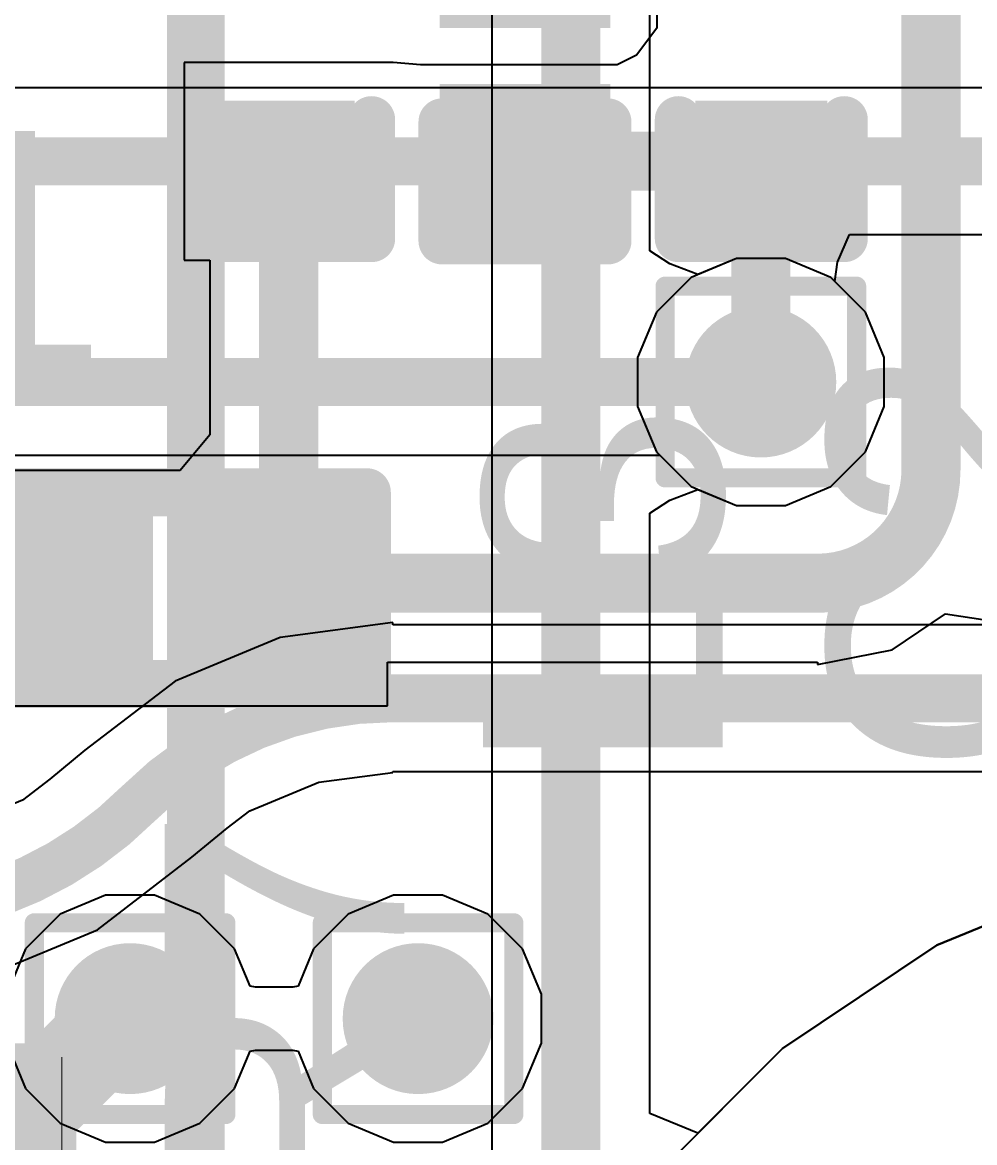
# Model space of a CAD drawing. Header units: inches. Extents: x -12 to 5355, y -7 to 5366.
# Drawn here: x 28.902 to 31.428, y 54.474 to 57.443 of the extents above; entities that cross this region are included whole.
import ezdxf

# ---------------------------------------------------------------- set-up
doc = ezdxf.new("R2010")
doc.units = ezdxf.units.IN
for name, color, linetype in [('BOTTOM LAYER', 5, 'Continuous'), ('Drill Drawing', 1, 'Continuous'), ('GROUND1', 16, 'Continuous'), ('GROUND2', 156, 'Continuous'), ('Multi-Layer', 9, 'Continuous'), ('POWER', 76, 'Continuous'), ('SIGNAL', 90, 'Continuous'), ('TOP LAYER', 1, 'Continuous'), ('Top Overlay', 2, 'Continuous'), ('Top Paste', 8, 'Continuous'), ('Top Solder', 216, 'Continuous'), ('Via Holes', 16, 'Continuous')]:
    doc.layers.add(name, color=color, linetype=linetype)
doc.styles.add('Arial', font='', dxfattribs={"height": 0.2})
doc.styles.get('Arial').set_extended_font_data('Arial')

# ---------------------------------------------------------------- blocks, each defined once
blk = doc.blocks.new('CAPC0603X03L_C_11')
at = {"layer": 'TOP LAYER'}
for points in [[(-0.42, -0.15), (-0.42, 0.15), (-0.15, 0.15), (-0.15, -0.15)], [(0.15, -0.15), (0.15, 0.15), (0.42, 0.15), (0.42, -0.15)]]:
    blk.add_hatch(color=1, dxfattribs=at).paths.add_polyline_path(points)
at = {"layer": 'Top Paste'}
for points in [[(-0.42, -0.15), (-0.42, 0.15), (-0.15, 0.15), (-0.15, -0.15)], [(0.15, -0.15), (0.15, 0.15), (0.42, 0.15), (0.42, -0.15)]]:
    blk.add_hatch(color=8, dxfattribs=at).paths.add_polyline_path(points)
at = {"layer": 'Top Solder'}
for points in [[(-0.4454, -0.1754), (-0.4454, 0.1754), (-0.1246, 0.1754), (-0.1246, -0.1754)], [(0.1246, -0.1754), (0.1246, 0.1754), (0.4454, 0.1754), (0.4454, -0.1754)]]:
    blk.add_hatch(color=216, dxfattribs=at).paths.add_polyline_path(points)
at = {"layer": 'Top Overlay'}
for points in [[(-0.175, 0.22, 0.125, 0.125, 0), (-0.49, 0.22, 0.125, 0.125, 0)], [(-0.49, -0.22, 0.125, 0.125, 0), (-0.49, 0.22, 0.125, 0.125, 0)], [(0.49, 0.22, 0.125, 0.125, 0), (0.175, 0.22, 0.125, 0.125, 0)], [(0.49, -0.22, 0.125, 0.125, 0), (0.49, 0.22, 0.125, 0.125, 0)], [(-0.175, -0.22, 0.125, 0.125, 0), (-0.49, -0.22, 0.125, 0.125, 0)], [(0.49, -0.22, 0.125, 0.125, 0), (0.175, -0.22, 0.125, 0.125, 0)]]:
    blk.add_lwpolyline(points, format="xyseb", dxfattribs=at)
for points in [[(-0.5212, 0.22, 0.0625, 0.0625, 1), (-0.4587, 0.22, 0.0625, 0.0625, 1)], [(-0.5212, 0.22, 0.0625, 0.0625, 1), (-0.4587, 0.22, 0.0625, 0.0625, 1)], [(-0.2063, 0.22, 0.0625, 0.0625, 1), (-0.1438, 0.22, 0.0625, 0.0625, 1)], [(0.1438, 0.22, 0.0625, 0.0625, 1), (0.2063, 0.22, 0.0625, 0.0625, 1)], [(0.4587, 0.22, 0.0625, 0.0625, 1), (0.5212, 0.22, 0.0625, 0.0625, 1)], [(0.4587, 0.22, 0.0625, 0.0625, 1), (0.5212, 0.22, 0.0625, 0.0625, 1)], [(-0.5212, -0.22, 0.0625, 0.0625, 1), (-0.4587, -0.22, 0.0625, 0.0625, 1)], [(-0.5212, -0.22, 0.0625, 0.0625, 1), (-0.4587, -0.22, 0.0625, 0.0625, 1)], [(-0.2063, -0.22, 0.0625, 0.0625, 1), (-0.1438, -0.22, 0.0625, 0.0625, 1)], [(0.1438, -0.22, 0.0625, 0.0625, 1), (0.2063, -0.22, 0.0625, 0.0625, 1)], [(0.4587, -0.22, 0.0625, 0.0625, 1), (0.5212, -0.22, 0.0625, 0.0625, 1)], [(0.4587, -0.22, 0.0625, 0.0625, 1), (0.5212, -0.22, 0.0625, 0.0625, 1)]]:
    blk.add_lwpolyline(points, format="xyseb", close=True, dxfattribs=at)
blk = doc.blocks.new('CAPC0603X03L_C_40')
at = {"layer": 'TOP LAYER'}
for points in [[(-0.42, -0.15), (-0.42, 0.15), (-0.15, 0.15), (-0.15, -0.15)], [(0.15, -0.15), (0.15, 0.15), (0.42, 0.15), (0.42, -0.15)]]:
    blk.add_hatch(color=1, dxfattribs=at).paths.add_polyline_path(points)
at = {"layer": 'Top Paste'}
for points in [[(-0.42, -0.15), (-0.42, 0.15), (-0.15, 0.15), (-0.15, -0.15)], [(0.15, -0.15), (0.15, 0.15), (0.42, 0.15), (0.42, -0.15)]]:
    blk.add_hatch(color=8, dxfattribs=at).paths.add_polyline_path(points)
at = {"layer": 'Top Solder'}
for points in [[(-0.4454, -0.1754), (-0.4454, 0.1754), (-0.1246, 0.1754), (-0.1246, -0.1754)], [(0.1246, -0.1754), (0.1246, 0.1754), (0.4454, 0.1754), (0.4454, -0.1754)]]:
    blk.add_hatch(color=216, dxfattribs=at).paths.add_polyline_path(points)
at = {"layer": 'Top Overlay'}
for points in [[(-0.175, 0.22, 0.125, 0.125, 0), (-0.49, 0.22, 0.125, 0.125, 0)], [(-0.49, -0.22, 0.125, 0.125, 0), (-0.49, 0.22, 0.125, 0.125, 0)], [(0.49, 0.22, 0.125, 0.125, 0), (0.175, 0.22, 0.125, 0.125, 0)], [(0.49, -0.22, 0.125, 0.125, 0), (0.49, 0.22, 0.125, 0.125, 0)], [(-0.175, -0.22, 0.125, 0.125, 0), (-0.49, -0.22, 0.125, 0.125, 0)], [(0.49, -0.22, 0.125, 0.125, 0), (0.175, -0.22, 0.125, 0.125, 0)]]:
    blk.add_lwpolyline(points, format="xyseb", dxfattribs=at)
for points in [[(-0.5212, 0.22, 0.0625, 0.0625, 1), (-0.4587, 0.22, 0.0625, 0.0625, 1)], [(-0.5212, 0.22, 0.0625, 0.0625, 1), (-0.4587, 0.22, 0.0625, 0.0625, 1)], [(-0.2063, 0.22, 0.0625, 0.0625, 1), (-0.1438, 0.22, 0.0625, 0.0625, 1)], [(0.1438, 0.22, 0.0625, 0.0625, 1), (0.2063, 0.22, 0.0625, 0.0625, 1)], [(0.4587, 0.22, 0.0625, 0.0625, 1), (0.5212, 0.22, 0.0625, 0.0625, 1)], [(0.4587, 0.22, 0.0625, 0.0625, 1), (0.5212, 0.22, 0.0625, 0.0625, 1)], [(-0.5212, -0.22, 0.0625, 0.0625, 1), (-0.4587, -0.22, 0.0625, 0.0625, 1)], [(-0.5212, -0.22, 0.0625, 0.0625, 1), (-0.4587, -0.22, 0.0625, 0.0625, 1)], [(-0.2063, -0.22, 0.0625, 0.0625, 1), (-0.1438, -0.22, 0.0625, 0.0625, 1)], [(0.1438, -0.22, 0.0625, 0.0625, 1), (0.2063, -0.22, 0.0625, 0.0625, 1)], [(0.4587, -0.22, 0.0625, 0.0625, 1), (0.5212, -0.22, 0.0625, 0.0625, 1)], [(0.4587, -0.22, 0.0625, 0.0625, 1), (0.5212, -0.22, 0.0625, 0.0625, 1)]]:
    blk.add_lwpolyline(points, format="xyseb", close=True, dxfattribs=at)
blk = doc.blocks.new('R___0402_103')
at = {"layer": 'TOP LAYER'}
for points in [[(-0.6985, -0.3175), (-0.6985, 0.3175), (-0.2413, 0.3175), (-0.2413, -0.3175)], [(0.2413, -0.3175), (0.2413, 0.3175), (0.6985, 0.3175), (0.6985, -0.3175)]]:
    blk.add_hatch(color=1, dxfattribs=at).paths.add_polyline_path(points)
at = {"layer": 'Top Paste'}
for points in [[(-0.6985, -0.3175), (-0.6985, 0.3175), (-0.2413, 0.3175), (-0.2413, -0.3175)], [(0.2413, -0.3175), (0.2413, 0.3175), (0.6985, 0.3175), (0.6985, -0.3175)]]:
    blk.add_hatch(color=8, dxfattribs=at).paths.add_polyline_path(points)
at = {"layer": 'Top Solder'}
for points in [[(-0.7535, -0.3725), (-0.7535, 0.3725), (-0.1863, 0.3725), (-0.1863, -0.3725)], [(0.1863, -0.3725), (0.1863, 0.3725), (0.7535, 0.3725), (0.7535, -0.3725)]]:
    blk.add_hatch(color=216, dxfattribs=at).paths.add_polyline_path(points)
at = {"layer": 'Top Overlay'}
for points in [[(-0.7874, 0.4064, 0.127, 0.127, 0), (0.7874, 0.4064, 0.127, 0.127, 0)], [(-0.7874, 0.4064, 0.127, 0.127, 0), (-0.7874, -0.4064, 0.127, 0.127, 0)], [(0.7874, 0.4064, 0.127, 0.127, 0), (0.7874, -0.4064, 0.127, 0.127, 0)], [(-0.7874, -0.4064, 0.127, 0.127, 0), (0.7874, -0.4064, 0.127, 0.127, 0)], [(-0.8128, -0.4318, 0.00323, 0.00323, 0), (0.8128, -0.4318, 0.00323, 0.00323, 0)]]:
    blk.add_lwpolyline(points, format="xyseb", dxfattribs=at)
for points in [[(-0.8191, 0.4064, 0.0635, 0.0635, 1), (-0.7556, 0.4064, 0.0635, 0.0635, 1)], [(-0.8191, 0.4064, 0.0635, 0.0635, 1), (-0.7556, 0.4064, 0.0635, 0.0635, 1)], [(0.7556, 0.4064, 0.0635, 0.0635, 1), (0.8191, 0.4064, 0.0635, 0.0635, 1)], [(0.7556, 0.4064, 0.0635, 0.0635, 1), (0.8191, 0.4064, 0.0635, 0.0635, 1)], [(-0.8191, -0.4064, 0.0635, 0.0635, 1), (-0.7556, -0.4064, 0.0635, 0.0635, 1)], [(-0.8191, -0.4064, 0.0635, 0.0635, 1), (-0.7556, -0.4064, 0.0635, 0.0635, 1)], [(0.7556, -0.4064, 0.0635, 0.0635, 1), (0.8191, -0.4064, 0.0635, 0.0635, 1)], [(0.7556, -0.4064, 0.0635, 0.0635, 1), (0.8191, -0.4064, 0.0635, 0.0635, 1)], [(-0.8136, -0.4318, 0.00161, 0.00161, 1), (-0.812, -0.4318, 0.00161, 0.00161, 1)], [(0.812, -0.4318, 0.00161, 0.00161, 1), (0.8136, -0.4318, 0.00161, 0.00161, 1)]]:
    blk.add_lwpolyline(points, format="xyseb", close=True, dxfattribs=at)
blk = doc.blocks.new('R___0201_110')
at = {"layer": 'TOP LAYER'}
for points in [[(-0.41, 0.185), (-0.14, 0.185), (-0.14, -0.185), (-0.41, -0.185)], [(0.14, 0.185), (0.41, 0.185), (0.41, -0.185), (0.14, -0.185)]]:
    blk.add_hatch(color=1, dxfattribs=at).paths.add_polyline_path(points)
at = {"layer": 'Top Paste'}
for points in [[(-0.41, 0.185), (-0.14, 0.185), (-0.14, -0.185), (-0.41, -0.185)], [(0.14, 0.185), (0.41, 0.185), (0.41, -0.185), (0.14, -0.185)]]:
    blk.add_hatch(color=8, dxfattribs=at).paths.add_polyline_path(points)
at = {"layer": 'Top Solder'}
for points in [[(-0.465, 0.24), (-0.085, 0.24), (-0.085, -0.24), (-0.465, -0.24)], [(0.085, 0.24), (0.465, 0.24), (0.465, -0.24), (0.085, -0.24)]]:
    blk.add_hatch(color=216, dxfattribs=at).paths.add_polyline_path(points)
at = {"layer": 'Top Overlay'}
for points in [[(-0.4826, 0.254, 0.127, 0.127, 0), (0.4826, 0.254, 0.127, 0.127, 0)], [(-0.4826, -0.254, 0.127, 0.127, 0), (-0.4826, 0.254, 0.127, 0.127, 0)], [(0.4826, -0.254, 0.127, 0.127, 0), (0.4826, 0.254, 0.127, 0.127, 0)], [(-0.4826, -0.254, 0.127, 0.127, 0), (0.4826, -0.254, 0.127, 0.127, 0)]]:
    blk.add_lwpolyline(points, format="xyseb", dxfattribs=at)
for points in [[(-0.5143, 0.254, 0.0635, 0.0635, 1), (-0.4508, 0.254, 0.0635, 0.0635, 1)], [(-0.5143, 0.254, 0.0635, 0.0635, 1), (-0.4508, 0.254, 0.0635, 0.0635, 1)], [(0.4508, 0.254, 0.0635, 0.0635, 1), (0.5143, 0.254, 0.0635, 0.0635, 1)], [(0.4508, 0.254, 0.0635, 0.0635, 1), (0.5143, 0.254, 0.0635, 0.0635, 1)], [(-0.5143, -0.254, 0.0635, 0.0635, 1), (-0.4508, -0.254, 0.0635, 0.0635, 1)], [(-0.5143, -0.254, 0.0635, 0.0635, 1), (-0.4508, -0.254, 0.0635, 0.0635, 1)], [(0.4508, -0.254, 0.0635, 0.0635, 1), (0.5143, -0.254, 0.0635, 0.0635, 1)], [(0.4508, -0.254, 0.0635, 0.0635, 1), (0.5143, -0.254, 0.0635, 0.0635, 1)]]:
    blk.add_lwpolyline(points, format="xyseb", close=True, dxfattribs=at)
blk = doc.blocks.new('INDC0603X03L_C_114')
at = {"layer": 'TOP LAYER'}
for points in [[(-0.4199, -0.1499), (-0.4199, 0.1501), (-0.1499, 0.1501), (-0.1499, -0.1499)], [(0.1501, -0.1499), (0.1501, 0.1501), (0.4201, 0.1501), (0.4201, -0.1499)]]:
    blk.add_hatch(color=1, dxfattribs=at).paths.add_polyline_path(points)
at = {"layer": 'Top Paste'}
for points in [[(-0.4199, -0.1499), (-0.4199, 0.1501), (-0.1499, 0.1501), (-0.1499, -0.1499)], [(0.1501, -0.1499), (0.1501, 0.1501), (0.4201, 0.1501), (0.4201, -0.1499)]]:
    blk.add_hatch(color=8, dxfattribs=at).paths.add_polyline_path(points)
at = {"layer": 'Top Solder'}
for points in [[(-0.4961, -0.2261), (-0.4961, 0.2263), (-0.0737, 0.2263), (-0.0737, -0.2261)], [(0.0739, -0.2261), (0.0739, 0.2263), (0.4963, 0.2263), (0.4963, -0.2261)]]:
    blk.add_hatch(color=216, dxfattribs=at).paths.add_polyline_path(points)
at = {"layer": 'Top Overlay'}
for points in [[(-0.4899, -0.2199, 0.125, 0.125, 0), (-0.4899, 0.2201, 0.125, 0.125, 0)], [(-0.1749, 0.2201, 0.125, 0.125, 0), (-0.4899, 0.2201, 0.125, 0.125, 0)], [(0.4901, 0.2201, 0.125, 0.125, 0), (0.1751, 0.2201, 0.125, 0.125, 0)], [(0.4901, -0.2199, 0.125, 0.125, 0), (0.4901, 0.2201, 0.125, 0.125, 0)], [(-0.1749, -0.2199, 0.125, 0.125, 0), (-0.4899, -0.2199, 0.125, 0.125, 0)], [(0.4901, -0.2199, 0.125, 0.125, 0), (0.1751, -0.2199, 0.125, 0.125, 0)]]:
    blk.add_lwpolyline(points, format="xyseb", dxfattribs=at)
for points in [[(-0.5212, 0.2201, 0.0625, 0.0625, 1), (-0.4587, 0.2201, 0.0625, 0.0625, 1)], [(-0.5212, 0.2201, 0.0625, 0.0625, 1), (-0.4587, 0.2201, 0.0625, 0.0625, 1)], [(-0.2062, 0.2201, 0.0625, 0.0625, 1), (-0.1437, 0.2201, 0.0625, 0.0625, 1)], [(0.1438, 0.2201, 0.0625, 0.0625, 1), (0.2063, 0.2201, 0.0625, 0.0625, 1)], [(0.4588, 0.2201, 0.0625, 0.0625, 1), (0.5213, 0.2201, 0.0625, 0.0625, 1)], [(0.4588, 0.2201, 0.0625, 0.0625, 1), (0.5213, 0.2201, 0.0625, 0.0625, 1)], [(-0.5212, -0.2199, 0.0625, 0.0625, 1), (-0.4587, -0.2199, 0.0625, 0.0625, 1)], [(-0.5212, -0.2199, 0.0625, 0.0625, 1), (-0.4587, -0.2199, 0.0625, 0.0625, 1)], [(-0.2062, -0.2199, 0.0625, 0.0625, 1), (-0.1437, -0.2199, 0.0625, 0.0625, 1)], [(0.1438, -0.2199, 0.0625, 0.0625, 1), (0.2063, -0.2199, 0.0625, 0.0625, 1)], [(0.4588, -0.2199, 0.0625, 0.0625, 1), (0.5213, -0.2199, 0.0625, 0.0625, 1)], [(0.4588, -0.2199, 0.0625, 0.0625, 1), (0.5213, -0.2199, 0.0625, 0.0625, 1)]]:
    blk.add_lwpolyline(points, format="xyseb", close=True, dxfattribs=at)

msp = doc.modelspace()

# ---------------------------------------------------------------- hatches: boundary and pattern name
at = {"layer": 'BOTTOM LAYER'}
h = msp.add_hatch(color=5, dxfattribs=at)
edge = h.paths.add_edge_path()
edge.add_arc((30.861, 56.4896), 0.2, 0, 360)
h = msp.add_hatch(color=5, dxfattribs=at)
edge = h.paths.add_edge_path()
edge.add_arc((29.1881, 54.8022), 0.2, 0, 360)
h = msp.add_hatch(color=5, dxfattribs=at)
edge = h.paths.add_edge_path()
edge.add_arc((29.9519, 54.8022), 0.2, 0, 360)
at = {"layer": 'GROUND1'}
h = msp.add_hatch(color=16, dxfattribs=at)
edge = h.paths.add_edge_path()
edge.add_arc((30.861, 56.4896), 0.2, 0, 360)
h = msp.add_hatch(color=16, dxfattribs=at)
edge = h.paths.add_edge_path()
edge.add_arc((29.1881, 54.8022), 0.2, 0, 360)
h = msp.add_hatch(color=16, dxfattribs=at)
edge = h.paths.add_edge_path()
edge.add_arc((29.9519, 54.8022), 0.2, 0, 360)
at = {"layer": 'GROUND2'}
h = msp.add_hatch(color=156, dxfattribs=at)
edge = h.paths.add_edge_path()
edge.add_arc((30.861, 56.4896), 0.2, 0, 360)
h = msp.add_hatch(color=156, dxfattribs=at)
edge = h.paths.add_edge_path()
edge.add_arc((29.1881, 54.8022), 0.2, 0, 360)
h = msp.add_hatch(color=156, dxfattribs=at)
edge = h.paths.add_edge_path()
edge.add_arc((29.9519, 54.8022), 0.2, 0, 360)
at = {"layer": 'POWER'}
h = msp.add_hatch(color=76, dxfattribs=at)
edge = h.paths.add_edge_path()
edge.add_arc((30.861, 56.4896), 0.2, 0, 360)
h = msp.add_hatch(color=76, dxfattribs=at)
edge = h.paths.add_edge_path()
edge.add_arc((29.1881, 54.8022), 0.2, 0, 360)
h = msp.add_hatch(color=76, dxfattribs=at)
edge = h.paths.add_edge_path()
edge.add_arc((29.9519, 54.8022), 0.2, 0, 360)
at = {"layer": 'SIGNAL'}
h = msp.add_hatch(color=90, dxfattribs=at)
edge = h.paths.add_edge_path()
edge.add_arc((30.861, 56.4896), 0.2, 0, 360)
h = msp.add_hatch(color=90, dxfattribs=at)
edge = h.paths.add_edge_path()
edge.add_arc((29.1881, 54.8022), 0.2, 0, 360)
h = msp.add_hatch(color=90, dxfattribs=at)
edge = h.paths.add_edge_path()
edge.add_arc((29.9519, 54.8022), 0.2, 0, 360)
at = {"layer": 'TOP LAYER'}
h = msp.add_hatch(color=1, dxfattribs=at)
edge = h.paths.add_edge_path()
edge.add_arc((30.861, 56.4896), 0.2, 0, 360)
h = msp.add_hatch(color=1, dxfattribs=at)
edge = h.paths.add_edge_path()
edge.add_arc((29.1881, 54.8022), 0.2, 0, 360)
h = msp.add_hatch(color=1, dxfattribs=at)
edge = h.paths.add_edge_path()
edge.add_arc((29.9519, 54.8022), 0.2, 0, 360)
at = {"layer": 'Via Holes'}
h = msp.add_hatch(color=7, dxfattribs=at)
edge = h.paths.add_edge_path()
edge.add_arc((30.861, 56.4896), 0.1, 0, 360)
h = msp.add_hatch(color=7, dxfattribs=at)
edge = h.paths.add_edge_path()
edge.add_arc((29.1881, 54.8022), 0.1, 0, 360)
h = msp.add_hatch(color=7, dxfattribs=at)
edge = h.paths.add_edge_path()
edge.add_arc((29.9519, 54.8022), 0.1, 0, 360)

# ---------------------------------------------------------------- linework, layer by layer
at = {"layer": 'BOTTOM LAYER'}
for p, q in [((30.5666, 56.8372), (30.5666, 59.4104)), ((30.1478, 58.4719), (30.1478, 53.6064)), ((30.62, 56.8028), (30.5666, 56.8372)), ((30.6936, 56.7742), (30.62, 56.8028)), ((30.796, 56.8166), (30.6936, 56.7742)), ((30.926, 56.8166), (30.796, 56.8166)), ((31.0462, 56.7668), (30.926, 56.8166)), ((31.1382, 56.6748), (31.0462, 56.7668)), ((31.188, 56.5546), (31.1382, 56.6748)), ((31.188, 56.4246), (31.188, 56.5546)), ((31.1382, 56.3044), (31.188, 56.4246)), ((31.0462, 56.2124), (31.1382, 56.3044)), ((30.926, 56.1626), (31.0462, 56.2124)), ((30.62, 56.1764), (30.6936, 56.205)), ((30.6936, 56.205), (30.796, 56.1626)), ((30.5666, 56.142), (30.62, 56.1764)), ((30.796, 56.1626), (30.926, 56.1626)), ((30.5666, 54.5509), (30.5666, 56.142)), ((31.7828, 55.1851), (31.3278, 54.9967)), ((31.3278, 54.9967), (30.9183, 54.7231)), ((30.9183, 54.7231), (30.6936, 54.4983)), ((30.6936, 54.4983), (30.5666, 54.5509))]:
    msp.add_line(p, q, dxfattribs=at)
for points in [[(30.3572, 53.0204, 0.1567, 0.1567, 0), (30.3572, 59.4104, 0.1567, 0.1567, 0)], [(29.3624, 54.356, 0.1524, 0.1524, 0), (29.3624, 57.65, 0.1524, 0.1524, 0)]]:
    msp.add_lwpolyline(points, format="xyseb", dxfattribs=at)
at = {"layer": 'Drill Drawing'}
for points in [[(30.607, 56.7436, 0.0508, 0.0508, 0), (31.115, 56.7436, 0.0508, 0.0508, 0)], [(30.607, 56.2356, 0.0508, 0.0508, 0), (30.607, 56.7436, 0.0508, 0.0508, 0)], [(31.115, 56.2356, 0.0508, 0.0508, 0), (31.115, 56.7436, 0.0508, 0.0508, 0)], [(30.607, 56.2356, 0.0508, 0.0508, 0), (31.115, 56.2356, 0.0508, 0.0508, 0)], [(28.9341, 55.0562, 0.0508, 0.0508, 0), (29.4421, 55.0562, 0.0508, 0.0508, 0)], [(28.9341, 54.5482, 0.0508, 0.0508, 0), (28.9341, 55.0562, 0.0508, 0.0508, 0)], [(29.4421, 54.5482, 0.0508, 0.0508, 0), (29.4421, 55.0562, 0.0508, 0.0508, 0)], [(29.6979, 55.0562, 0.0508, 0.0508, 0), (30.2059, 55.0562, 0.0508, 0.0508, 0)], [(29.6979, 54.5482, 0.0508, 0.0508, 0), (29.6979, 55.0562, 0.0508, 0.0508, 0)], [(30.2059, 54.5482, 0.0508, 0.0508, 0), (30.2059, 55.0562, 0.0508, 0.0508, 0)], [(28.9341, 54.5482, 0.0508, 0.0508, 0), (29.4421, 54.5482, 0.0508, 0.0508, 0)], [(29.6979, 54.5482, 0.0508, 0.0508, 0), (30.2059, 54.5482, 0.0508, 0.0508, 0)]]:
    msp.add_lwpolyline(points, format="xyseb", dxfattribs=at)
for points in [[(30.5943, 56.7436, 0.0254, 0.0254, 1), (30.6197, 56.7436, 0.0254, 0.0254, 1)], [(30.5943, 56.7436, 0.0254, 0.0254, 1), (30.6197, 56.7436, 0.0254, 0.0254, 1)], [(31.1023, 56.7436, 0.0254, 0.0254, 1), (31.1277, 56.7436, 0.0254, 0.0254, 1)], [(31.1023, 56.7436, 0.0254, 0.0254, 1), (31.1277, 56.7436, 0.0254, 0.0254, 1)], [(30.5943, 56.2356, 0.0254, 0.0254, 1), (30.6197, 56.2356, 0.0254, 0.0254, 1)], [(30.5943, 56.2356, 0.0254, 0.0254, 1), (30.6197, 56.2356, 0.0254, 0.0254, 1)], [(31.1023, 56.2356, 0.0254, 0.0254, 1), (31.1277, 56.2356, 0.0254, 0.0254, 1)], [(31.1023, 56.2356, 0.0254, 0.0254, 1), (31.1277, 56.2356, 0.0254, 0.0254, 1)], [(28.9214, 55.0562, 0.0254, 0.0254, 1), (28.9468, 55.0562, 0.0254, 0.0254, 1)], [(28.9214, 55.0562, 0.0254, 0.0254, 1), (28.9468, 55.0562, 0.0254, 0.0254, 1)], [(29.4294, 55.0562, 0.0254, 0.0254, 1), (29.4548, 55.0562, 0.0254, 0.0254, 1)], [(29.4294, 55.0562, 0.0254, 0.0254, 1), (29.4548, 55.0562, 0.0254, 0.0254, 1)], [(29.6852, 55.0562, 0.0254, 0.0254, 1), (29.7106, 55.0562, 0.0254, 0.0254, 1)], [(29.6852, 55.0562, 0.0254, 0.0254, 1), (29.7106, 55.0562, 0.0254, 0.0254, 1)], [(30.1932, 55.0562, 0.0254, 0.0254, 1), (30.2186, 55.0562, 0.0254, 0.0254, 1)], [(30.1932, 55.0562, 0.0254, 0.0254, 1), (30.2186, 55.0562, 0.0254, 0.0254, 1)], [(28.9214, 54.5482, 0.0254, 0.0254, 1), (28.9468, 54.5482, 0.0254, 0.0254, 1)], [(28.9214, 54.5482, 0.0254, 0.0254, 1), (28.9468, 54.5482, 0.0254, 0.0254, 1)], [(29.4294, 54.5482, 0.0254, 0.0254, 1), (29.4548, 54.5482, 0.0254, 0.0254, 1)], [(29.4294, 54.5482, 0.0254, 0.0254, 1), (29.4548, 54.5482, 0.0254, 0.0254, 1)], [(29.6852, 54.5482, 0.0254, 0.0254, 1), (29.7106, 54.5482, 0.0254, 0.0254, 1)], [(29.6852, 54.5482, 0.0254, 0.0254, 1), (29.7106, 54.5482, 0.0254, 0.0254, 1)], [(30.1932, 54.5482, 0.0254, 0.0254, 1), (30.2186, 54.5482, 0.0254, 0.0254, 1)], [(30.1932, 54.5482, 0.0254, 0.0254, 1), (30.2186, 54.5482, 0.0254, 0.0254, 1)]]:
    msp.add_lwpolyline(points, format="xyseb", close=True, dxfattribs=at)
at = {"layer": 'GROUND1'}
for p, q in [((30.796, 56.8166), (30.6758, 56.7668)), ((30.926, 56.8166), (30.796, 56.8166)), ((31.0462, 56.7668), (30.926, 56.8166)), ((30.6758, 56.7668), (30.5838, 56.6748)), ((31.1382, 56.6748), (31.0462, 56.7668)), ((30.5838, 56.6748), (30.534, 56.5546)), ((31.188, 56.5546), (31.1382, 56.6748)), ((30.534, 56.5546), (30.534, 56.4246)), ((31.188, 56.4246), (31.188, 56.5546)), ((30.534, 56.4246), (30.5838, 56.3044)), ((31.1382, 56.3044), (31.188, 56.4246)), ((30.5838, 56.3044), (30.6758, 56.2124)), ((31.0462, 56.2124), (31.1382, 56.3044)), ((30.6758, 56.2124), (30.796, 56.1626)), ((30.926, 56.1626), (31.0462, 56.2124)), ((30.796, 56.1626), (30.926, 56.1626)), ((31.7828, 55.1851), (31.3278, 54.9967)), ((31.3278, 54.9967), (30.9183, 54.7231)), ((30.9183, 54.7231), (30.5701, 54.3749))]:
    msp.add_line(p, q, dxfattribs=at)
at = {"layer": 'GROUND2'}
for p, q in [((30.796, 56.8166), (30.6758, 56.7668)), ((30.926, 56.8166), (30.796, 56.8166)), ((31.0462, 56.7668), (30.926, 56.8166)), ((30.6758, 56.7668), (30.5838, 56.6748)), ((31.1382, 56.6748), (31.0462, 56.7668)), ((30.5838, 56.6748), (30.534, 56.5546)), ((31.188, 56.5546), (31.1382, 56.6748)), ((30.534, 56.5546), (30.534, 56.4246)), ((31.188, 56.4246), (31.188, 56.5546)), ((30.534, 56.4246), (30.5838, 56.3044)), ((31.1382, 56.3044), (31.188, 56.4246)), ((30.5838, 56.3044), (30.6758, 56.2124)), ((31.0462, 56.2124), (31.1382, 56.3044)), ((30.6758, 56.2124), (30.796, 56.1626)), ((30.926, 56.1626), (31.0462, 56.2124)), ((30.796, 56.1626), (30.926, 56.1626)), ((31.7828, 55.1851), (31.3278, 54.9967)), ((31.3278, 54.9967), (30.9183, 54.7231)), ((30.9183, 54.7231), (30.5701, 54.3749))]:
    msp.add_line(p, q, dxfattribs=at)
at = {"layer": 'Multi-Layer'}
for p, q in [((31.3278, 54.9967), (31.7828, 55.1851)), ((30.9183, 54.7231), (31.3278, 54.9967)), ((30.5701, 54.3749), (30.9183, 54.7231))]:
    msp.add_line(p, q, dxfattribs=at)
at = {"layer": 'POWER'}
for p, q in [((30.796, 56.8166), (30.6758, 56.7668)), ((30.926, 56.8166), (30.796, 56.8166)), ((31.0462, 56.7668), (30.926, 56.8166)), ((30.6758, 56.7668), (30.5838, 56.6748)), ((31.1382, 56.6748), (31.0462, 56.7668)), ((30.5838, 56.6748), (30.534, 56.5546)), ((31.188, 56.5546), (31.1382, 56.6748)), ((30.534, 56.5546), (30.534, 56.4246)), ((31.188, 56.4246), (31.188, 56.5546)), ((30.534, 56.4246), (30.5838, 56.3044)), ((31.1382, 56.3044), (31.188, 56.4246)), ((30.5838, 56.3044), (30.6758, 56.2124)), ((31.0462, 56.2124), (31.1382, 56.3044)), ((30.6758, 56.2124), (30.796, 56.1626)), ((30.926, 56.1626), (31.0462, 56.2124)), ((30.796, 56.1626), (30.926, 56.1626)), ((31.7828, 55.1851), (31.3278, 54.9967)), ((29.1231, 55.1292), (29.0029, 55.0794)), ((29.2532, 55.1292), (29.1231, 55.1292)), ((29.3734, 55.0794), (29.2532, 55.1292)), ((29.8868, 55.1292), (29.7666, 55.0794)), ((30.0169, 55.1292), (29.8868, 55.1292)), ((30.1371, 55.0794), (30.0169, 55.1292)), ((29.0029, 55.0794), (28.9109, 54.9874)), ((29.4654, 54.9874), (29.3734, 55.0794)), ((29.7666, 55.0794), (29.6746, 54.9874)), ((30.2291, 54.9874), (30.1371, 55.0794)), ((31.3278, 54.9967), (30.9183, 54.7231)), ((28.9109, 54.9874), (28.8611, 54.8672)), ((29.5065, 54.8881), (29.4654, 54.9874)), ((29.6746, 54.9874), (29.6335, 54.8881)), ((30.2789, 54.8672), (30.2291, 54.9874)), ((29.5205, 54.8856), (29.5065, 54.8881)), ((29.6195, 54.8856), (29.5205, 54.8856)), ((29.6335, 54.8881), (29.6195, 54.8856)), ((30.2789, 54.7371), (30.2789, 54.8672)), ((28.8611, 54.7371), (28.9109, 54.617)), ((30.2291, 54.617), (30.2789, 54.7371)), ((30.9183, 54.7231), (30.5701, 54.3749)), ((29.4654, 54.617), (29.5065, 54.7163)), ((29.5065, 54.7163), (29.5205, 54.7188)), ((29.5205, 54.7188), (29.6195, 54.7188)), ((29.6195, 54.7188), (29.6335, 54.7163)), ((29.6335, 54.7163), (29.6746, 54.617)), ((28.9109, 54.617), (29.0029, 54.525)), ((29.3734, 54.525), (29.4654, 54.617)), ((29.6746, 54.617), (29.7666, 54.525)), ((30.1371, 54.525), (30.2291, 54.617)), ((29.0029, 54.525), (29.1231, 54.4752)), ((29.2532, 54.4752), (29.3734, 54.525)), ((29.7666, 54.525), (29.8868, 54.4752)), ((30.0169, 54.4752), (30.1371, 54.525)), ((29.1231, 54.4752), (29.2532, 54.4752)), ((29.8868, 54.4752), (30.0169, 54.4752))]:
    msp.add_line(p, q, dxfattribs=at)
at = {"layer": 'SIGNAL'}
for p, q in [((31.5196, 57.2691), (28.3098, 57.2691)), ((31.064, 56.8076), (31.0957, 56.8807)), ((31.0957, 56.8807), (31.5196, 56.8807)), ((31.0574, 56.7557), (31.064, 56.8076)), ((31.1382, 56.6748), (31.0574, 56.7557)), ((31.188, 56.5546), (31.1382, 56.6748)), ((31.188, 56.4246), (31.188, 56.5546)), ((31.1382, 56.3044), (31.188, 56.4246)), ((31.0462, 56.2124), (31.1382, 56.3044)), ((28.8497, 56.2954), (30.5928, 56.2954)), ((30.5928, 56.2954), (30.6758, 56.2124)), ((30.6758, 56.2124), (30.796, 56.1626)), ((30.926, 56.1626), (31.0462, 56.2124)), ((30.796, 56.1626), (30.926, 56.1626)), ((29.8845, 55.8518), (29.5858, 55.8124)), ((29.8845, 55.8456), (29.8845, 55.8518)), ((31.5072, 55.8456), (29.8845, 55.8456)), ((29.5858, 55.8124), (29.3074, 55.6971)), ((29.3074, 55.6971), (29.0683, 55.5137)), ((29.0683, 55.5137), (28.9751, 55.437)), ((29.0683, 55.5137), (29.0683, 55.5137)), ((28.9751, 55.437), (28.9029, 55.3816)), ((29.6886, 55.4289), (29.8845, 55.4547)), ((29.8845, 55.4547), (29.8845, 55.4572)), ((29.8845, 55.4572), (31.5072, 55.4572)), ((29.5059, 55.3532), (29.6886, 55.4289)), ((28.9029, 55.3816), (28.7068, 55.3003)), ((29.4453, 55.3067), (29.5059, 55.3532)), ((29.352, 55.23), (29.4453, 55.3067)), ((29.2559, 55.1562), (29.352, 55.23)), ((29.352, 55.23), (29.352, 55.23)), ((31.7828, 55.1851), (31.3278, 54.9967)), ((29.1014, 55.0377), (29.2559, 55.1562)), ((28.8096, 54.9168), (29.1014, 55.0377)), ((31.3278, 54.9967), (30.9183, 54.7231)), ((30.9183, 54.7231), (30.5701, 54.3749))]:
    msp.add_line(p, q, dxfattribs=at)
for points in [[(28.0416, 57.0749, 0.127, 0.127, 0), (31.5196, 57.0749, 0.127, 0.127, 0)], [(26.7883, 56.4896, 0.127, 0.127, 0), (30.861, 56.4896, 0.127, 0.127, 0)], [(29.21, 55.372, 0.127, 0.127, -0.198912), (29.8845, 55.6514, 0.127, 0.127, 0)], [(29.8845, 55.6514, 0.127, 0.127, 0), (31.7754, 55.6514, 0.127, 0.127, 0)], [(29.21, 55.372, 0.127, 0.127, -0.198913), (28.4964, 55.0764, 0.127, 0.127, 0)]]:
    msp.add_lwpolyline(points, format="xyseb", dxfattribs=at)
for points in [[(30.8292, 56.4896, 0.0635, 0.0635, 1), (30.8927, 56.4896, 0.0635, 0.0635, 1)], [(29.8528, 55.6514, 0.0635, 0.0635, 1), (29.9163, 55.6514, 0.0635, 0.0635, 1)], [(29.8528, 55.6514, 0.0635, 0.0635, 1), (29.9163, 55.6514, 0.0635, 0.0635, 1)], [(29.1782, 55.372, 0.0635, 0.0635, 1), (29.2417, 55.372, 0.0635, 0.0635, 1)], [(29.1782, 55.372, 0.0635, 0.0635, 1), (29.2417, 55.372, 0.0635, 0.0635, 1)]]:
    msp.add_lwpolyline(points, format="xyseb", close=True, dxfattribs=at)
at = {"layer": 'TOP LAYER'}
for p, q in [((30.5852, 57.9069), (30.5852, 57.4277)), ((30.5852, 57.4277), (30.5316, 57.3564)), ((29.8339, 57.3369), (29.3316, 57.3369)), ((29.3316, 57.3369), (29.3316, 56.8129)), ((29.8856, 57.3369), (29.8339, 57.3369)), ((29.9584, 57.3308), (29.8856, 57.3369)), ((29.8856, 57.3369), (29.8856, 57.3369)), ((30.5316, 57.3564), (30.4798, 57.3308)), ((30.4798, 57.3308), (29.9584, 57.3308)), ((29.9584, 57.3308), (29.9584, 57.3308)), ((29.3316, 56.8129), (29.3992, 56.8129)), ((29.3992, 56.8129), (29.3992, 56.3499)), ((29.3992, 56.3499), (29.3206, 56.2555)), ((29.2196, 56.2555), (28.7966, 56.2555)), ((29.3206, 56.2555), (29.2196, 56.2555)), ((31.209, 55.7802), (31.3506, 55.8748)), ((31.3506, 55.8748), (31.4616, 55.8586)), ((31.0116, 55.7409), (31.209, 55.7802)), ((29.8706, 55.6315), (29.8706, 55.7468)), ((29.8706, 55.7468), (31.0116, 55.7468)), ((31.0116, 55.7468), (31.0116, 55.7409)), ((28.7966, 55.6315), (29.3206, 55.6315)), ((29.3206, 55.6315), (29.4476, 55.6315)), ((29.4476, 55.6315), (29.8706, 55.6315)), ((31.7828, 55.1851), (31.3278, 54.9967)), ((31.3278, 54.9967), (30.9183, 54.7231)), ((30.9183, 54.7231), (30.5701, 54.3749))]:
    msp.add_line(p, q, dxfattribs=at)
for points in [[(31.3122, 56.2568, 0.1567, 0.1567, 0), (31.3122, 58.415, 0.1567, 0.1567, 0)], [(29.6086, 55.9943, 0.1567, 0.1567, 0), (29.6086, 57.0749, 0.1567, 0.1567, 0)], [(30.2354, 57.0749, 0.1567, 0.1567, 0), (30.861, 57.0749, 0.1567, 0.1567, 0)], [(30.2354, 57.0688, 0.1567, 0.1567, 0), (30.2354, 57.0749, 0.1567, 0.1567, 0)], [(30.861, 56.4896, 0.1567, 0.1567, 0), (30.861, 57.0749, 0.1567, 0.1567, 0)], [(30.861, 57.0749, 0.1567, 0.1567, 0), (30.8622, 57.0749, 0.1567, 0.1567, 0)], [(31.3122, 56.2568, 0.1567, 0.1567, -0.414214), (31.0116, 55.9562, 0.1567, 0.1567, 0)], [(29.6467, 55.9562, 0.1567, 0.1567, -0.414214), (29.6086, 55.9943, 0.1567, 0.1567, 0)], [(29.6467, 55.9562, 0.1567, 0.1567, 0), (31.0116, 55.9562, 0.1567, 0.1567, 0)], [(28.5814, 55.9372, 0.1567, 0.1567, 0), (29.0522, 55.9372, 0.1567, 0.1567, 0)], [(29.0522, 55.9372, 0.1567, 0.1567, 0), (29.0586, 55.9435, 0.1567, 0.1567, 0)], [(28.8196, 54.4576, 0.254, 0.254, 0), (29.1642, 54.8022, 0.254, 0.254, 0)], [(29.1642, 54.8022, 0.254, 0.254, 0), (29.1881, 54.8022, 0.254, 0.254, 0)], [(28.6768, 54.4576, 0.254, 0.254, 0), (28.8196, 54.4576, 0.254, 0.254, 0)]]:
    msp.add_lwpolyline(points, format="xyseb", dxfattribs=at)
for points in [[(29.5694, 57.0749, 0.0783, 0.0783, 1), (29.6478, 57.0749, 0.0783, 0.0783, 1)], [(30.1962, 57.0749, 0.0783, 0.0783, 1), (30.2746, 57.0749, 0.0783, 0.0783, 1)], [(30.1962, 57.0749, 0.0783, 0.0783, 1), (30.2746, 57.0749, 0.0783, 0.0783, 1)], [(30.1962, 57.0688, 0.0783, 0.0783, 1), (30.2746, 57.0688, 0.0783, 0.0783, 1)], [(30.8218, 57.0749, 0.0783, 0.0783, 1), (30.9002, 57.0749, 0.0783, 0.0783, 1)], [(30.8218, 57.0749, 0.0783, 0.0783, 1), (30.9002, 57.0749, 0.0783, 0.0783, 1)], [(30.8218, 57.0749, 0.0783, 0.0783, 1), (30.9002, 57.0749, 0.0783, 0.0783, 1)], [(30.823, 57.0749, 0.0783, 0.0783, 1), (30.9014, 57.0749, 0.0783, 0.0783, 1)], [(30.8218, 56.4896, 0.0783, 0.0783, 1), (30.9002, 56.4896, 0.0783, 0.0783, 1)], [(31.273, 56.2568, 0.0783, 0.0783, 1), (31.3514, 56.2568, 0.0783, 0.0783, 1)], [(31.273, 56.2568, 0.0783, 0.0783, 1), (31.3514, 56.2568, 0.0783, 0.0783, 1)], [(29.5694, 55.9943, 0.0783, 0.0783, 1), (29.6478, 55.9943, 0.0783, 0.0783, 1)], [(29.5694, 55.9943, 0.0783, 0.0783, 1), (29.6478, 55.9943, 0.0783, 0.0783, 1)], [(29.6075, 55.9562, 0.0783, 0.0783, 1), (29.6859, 55.9562, 0.0783, 0.0783, 1)], [(29.6075, 55.9562, 0.0783, 0.0783, 1), (29.6859, 55.9562, 0.0783, 0.0783, 1)], [(30.9724, 55.9562, 0.0783, 0.0783, 1), (31.0507, 55.9562, 0.0783, 0.0783, 1)], [(30.9724, 55.9562, 0.0783, 0.0783, 1), (31.0507, 55.9562, 0.0783, 0.0783, 1)], [(29.0131, 55.9372, 0.0783, 0.0783, 1), (29.0914, 55.9372, 0.0783, 0.0783, 1)], [(29.0131, 55.9372, 0.0783, 0.0783, 1), (29.0914, 55.9372, 0.0783, 0.0783, 1)], [(29.0194, 55.9435, 0.0783, 0.0783, 1), (29.0978, 55.9435, 0.0783, 0.0783, 1)], [(29.1007, 54.8022, 0.127, 0.127, 1), (29.2277, 54.8022, 0.127, 0.127, 1)], [(29.1007, 54.8022, 0.127, 0.127, 1), (29.2277, 54.8022, 0.127, 0.127, 1)], [(29.1246, 54.8022, 0.127, 0.127, 1), (29.2516, 54.8022, 0.127, 0.127, 1)], [(28.7561, 54.4576, 0.127, 0.127, 1), (28.8831, 54.4576, 0.127, 0.127, 1)], [(28.7561, 54.4576, 0.127, 0.127, 1), (28.8831, 54.4576, 0.127, 0.127, 1)]]:
    msp.add_lwpolyline(points, format="xyseb", close=True, dxfattribs=at)

# ---------------------------------------------------------------- block references
for name, p, rotation in [('CAPC0603X03L_C_40', (29.6086, 57.3599), 270), ('INDC0603X03L_C_114', (30.2353, 57.3539), 270), ('CAPC0603X03L_C_11', (30.8622, 57.3599), 270), ('R___0402_103', (28.5752, 53.8861), 90)]:
    msp.add_blockref(name, p, dxfattribs=dict(rotation=rotation))
msp.add_blockref('R___0201_110', (29.3336, 55.9435))

# ---------------------------------------------------------------- texts
at = {"layer": 'Top Overlay', "style": 'Arial'}
msp.add_text('R1', height=0.635, dxfattribs=at).set_placement((27.9941, 56.52))
for s, p in [('C2', (31.6738, 55.4482)), ('L3', (30.7594, 55.4482)), ('R7', (29.9152, 54.2286))]:
    msp.add_text(s, height=0.635, rotation=90, dxfattribs=at).set_placement(p)

doc.saveas('drawing.dxf')
